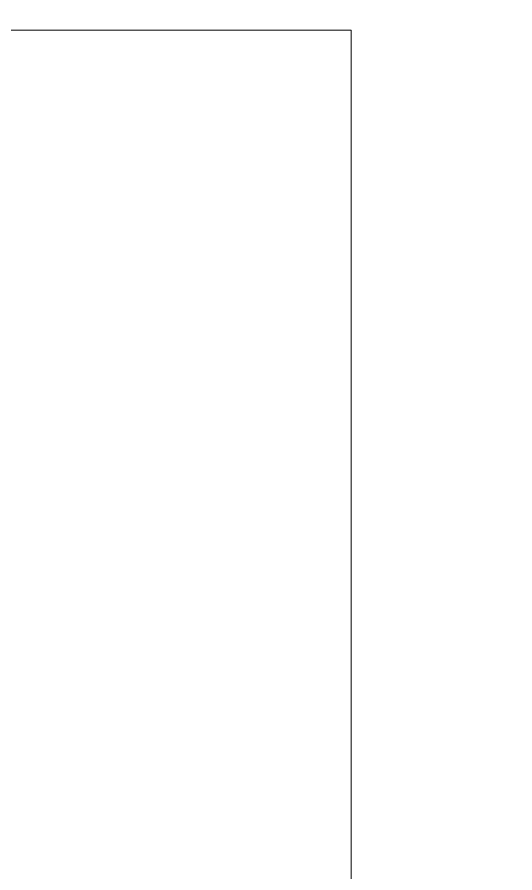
# Model space of a CAD drawing. Header units: millimetres. Extents: x -23600 to 58751, y -29611 to 36794.
# Drawn here: x 12586.83 to 12596.11, y -17384.87 to -17368.92 of the extents above; entities that cross this region are included whole.
import ezdxf

# ---------------------------------------------------------------- set-up
doc = ezdxf.new("R2010")
doc.units = ezdxf.units.MM
for name, color, linetype, lineweight in [('A-DOOR-IDEN', 31, 'Continuous', 9), ('A-WALL', 113, 'Continuous', 9), ('A-WALL-PATT', 111, 'Continuous', 25)]:
    doc.layers.add(name, color=color, linetype=linetype, lineweight=lineweight)

# ---------------------------------------------------------------- blocks, each defined once
blk = doc.blocks.new('M_Door Tag - M_Door Tag-1233-01 - Entry Level')
at = {"layer": 'A-DOOR-IDEN'}
blk.add_arc((3, 0), 3, 270, 90, dxfattribs=at)

msp = doc.modelspace()

# ---------------------------------------------------------------- hatches: boundary and pattern name
at = {"layer": 'A-WALL-PATT', "lineweight": 9}
h = msp.add_hatch(dxfattribs=at)
h.set_pattern_fill('FP_2', color=256, style=0, pattern_type=2)
h.set_pattern_definition([(0, (0, 0), (812.8, 203.2), [33.528, -576.072, 33.528, -576.072, -3251.2]), (0, (0, 0), (812.8, 203.2), [-1219.2, 33.528, -1185.672, 33.528, -576.072, -1422.4]), (0, (0, 0), (812.8, 203.2), [-3048, 33.528, -372.872, 33.528, -982.472]), (120, (304.8, 101.6), (-582.3764, 602.3054), [33.528, -576.072, 33.528, -576.072, -3251.2]), (120, (304.8, 101.6), (-582.3764, 602.3054), [-1219.2, 33.528, -1185.672, 33.528, -576.072, -1422.4]), (120, (304.8, 101.6), (-582.3764, 602.3054), [-3048, 33.528, -372.872, 33.528, -982.472]), (240, (406.4, 508), (-230.4236, -805.5054), [33.528, -576.072, 33.528, -576.072, -3251.2]), (240, (406.4, 508), (-230.4236, -805.5054), [-1219.2, 33.528, -1185.672, 33.528, -576.072, -1422.4]), (240, (406.4, 508), (-230.4236, -805.5054), [-3048, 33.528, -372.872, 33.528, -982.472])])
h.paths.add_polyline_path([(12577.551, -23181.161), (12593.051, -23181.161), (12593.051, -17369.161), (12577.551, -17369.161), (12577.551, -21049.196)], flags=0)
h.paths.add_polyline_path([(12577.551, -17277.161), (12593.051, -17277.161), (12593.051, -14931.161), (12577.551, -14931.161), (12577.551, -17261.661)], flags=0)

# ---------------------------------------------------------------- linework, layer by layer
at = {"layer": 'A-WALL'}
for p, q in [((12546.801, -17369.161), (12593.051, -17369.161)), ((12593.051, -17369.161), (12593.051, -23181.161))]:
    msp.add_line(p, q, dxfattribs=at)

# ---------------------------------------------------------------- block references
at = {"layer": 'A-DOOR-IDEN', "xscale": 99.99999999999991, "yscale": 99.99999999999991, "zscale": 99.99999999999991}
msp.add_blockref('M_Door Tag - M_Door Tag-1233-01 - Entry Level', (12089.301, -17315.411), dxfattribs=at)

doc.saveas('drawing.dxf')
